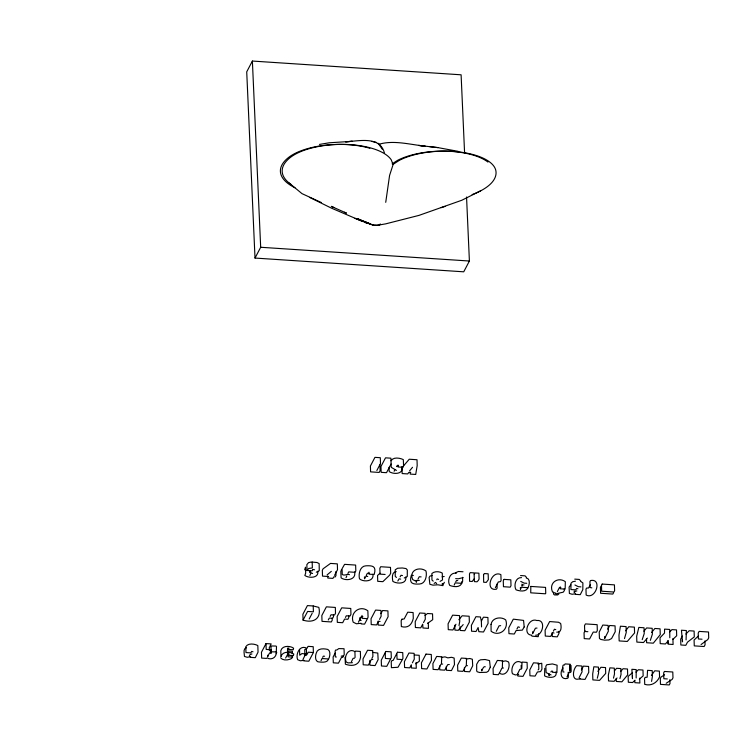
<?xml version="1.0" encoding="UTF-8"?>
<svg xmlns="http://www.w3.org/2000/svg" width="746" height="746" viewBox="0 0 746 746"><rect width="100%" height="100%" fill="white"/><g stroke="black" fill="none" stroke-linecap="round" stroke-linejoin="round"><path stroke-width="1.12" d="M249.36 655.948L250.152 654.503L251.915 653.962M558.838 593.975L557.672 594.935L554.52 594.935L553.551 594.096L553.485 592.147M436.755 579.782L437.184 578.933L438.592 579.418M358.425 622.22L361.157 616.755L362.845 616.597M309.879 575.492L310.83 573.357M351.422 661.721L353.1 658.336L354.574 658.177M517.705 673.638L519.85 669.321L521.268 669.199L521.146 665.301M669.796 637.746L669.749 629.456L664.574 629.12L664.509 633.074L660.023 637.783L660.21 643.63L665.423 643.975L668.155 640.889M550.884 671.969L551.425 671.139L552.739 671.232M499.764 672.444L501.881 668.192L503.419 667.996M535.647 635.219C542.874 635.732 546.361 619.199 536.803 620.513C528.289 617.175 522.172 634.762 531.637 635.163M385.729 202.334L389.58 175.431L393.086 164.605M636.17 677.983L636.179 669.591L631.881 669.302L632.477 678.692L632.394 675.764M651.566 681.396L652.405 676.491L652.228 670.645L647.547 670.337L647.164 677.228L645.141 677.387L644.544 678.515L644.721 684.362C651.146 686.264 656.797 683.019 659.567 676.967L659.38 671.12L654.718 670.813L651.389 675.55M496.286 631.312L499.083 625.801L500.687 625.661M459.014 625.596L459.741 621.455L459.564 615.609L452.626 615.152L448.076 623.815L448.262 629.661L452.943 629.978L455.946 624.253M495.391 587.662L498.3 581.964L500.482 581.619L501.07 580.491L500.892 574.644C491.166 569.664 484.518 591.662 496.519 589.154L497.116 588.025L496.995 584.127M345.053 657.235L345.379 664.201C351.981 666.57 359.218 665.796 360.542 657.263L360.355 651.417L355.562 651.099L354.91 651.612L355.087 657.459M434.144 583.419L435.589 582.421L436.643 583.698M579.12 677.676L582.057 671.857L581.871 666.01L576.723 665.674C572.378 669.535 571.333 682.59 580.202 678.468M613.482 678.133L614.49 673.992L614.312 668.146L609.892 667.856L608.344 675.102L608.522 680.949L614.107 681.312L617.054 677.965M597.313 678.226L598.6 672.948L598.423 667.101L593.825 666.793L592.678 674.067L592.865 679.914L599.56 680.361L605.705 673.414L605.528 667.567L600.931 667.269L597.872 671.409M346.032 577.665L346.806 575.921M686.068 639.9L686.376 630.557L681.452 630.23L682.497 641.849L682.441 639.909M619.935 678.562L621.036 674.421L620.858 668.575L616.588 668.295L614.629 670.663M417.909 579.25L419.252 576.714L421.126 576.9M396.471 466.576L397.105 465.709L398.532 465.97M642.213 639.63L644.218 633.615L644.04 627.768L638.837 627.423L636.683 636.245L636.86 642.092L643.509 642.53L647.397 638.082M624.486 638.576L626.258 632.431L626.081 626.584L620.42 626.211L618.975 635.079L619.161 640.926L627.293 641.457L634.566 632.972L634.389 627.134L628.729 626.761L625.652 630.846M650.335 640.385L652.377 634.147L652.19 628.3L646.633 627.936L643.929 631.2M285.615 658.056L287.956 653.794L289.14 653.888L288.571 655.296L293.42 655.613L293.765 654.037C290.203 651.389 282.342 651.165 280.981 656.611L280.804 650.764C282.165 645.318 290.026 645.542 293.579 648.19L293.243 649.766L288.394 649.449L288.963 648.041L287.546 648.153L287.49 654.382M557.355 591.55L559.463 587.494L560.889 587.606M400.108 576.817L401.05 575.269L402.467 575.576M397.814 581.013L399.157 578.775L400.695 579.129M394.121 471.258L394.83 469.812M391.063 460.748C393.347 456.766 399.884 457.904 403.316 459.62L403.577 465.84L403.026 467.304L398.047 466.977L397.991 465.028M276.216 653.692L276.673 652.666A2.881 1.194 -1.8 0 0 276.067 651.883L270.266 651.827L271.348 649.766L266.191 649.43L266.014 643.584L271.162 643.919L270.089 645.98L275.88 646.036A2.881 1.194 -1.8 0 1 276.496 646.819L276.216 653.692C275.684 658.186 270.639 660.182 267.087 657.897L266.471 658.41L261.641 658.093L261.464 652.246L266.014 643.584M416.632 581.507L416.277 582.281L416.212 580.332M412.379 662.821L414.282 659.184L414.095 653.337L408.948 653.002L404.397 661.665L404.584 667.511L409.731 667.847L411.363 664.761M464.581 152.781L461.103 74.805L252.381 61.051L246.721 71.84L255.011 258.06L463.732 271.814L469.402 261.025L466.548 197.009M255.011 258.06L260.68 247.271L252.381 61.051M307.026 570.476L308.695 568.489L312.36 567.93L312.173 562.083L310.672 562.139L308.518 562.643L306.848 564.638L307.026 570.476L312.164 570.821L312.807 569.702M310.588 571.38L309.926 572.648L309.87 570.699M376.851 470.493L380.497 463.555L380.311 457.708L374.949 457.354L370.408 466.017L370.585 471.864L379.201 472.432L380.115 470.707L379.928 464.861M303.062 620.103L307.613 611.431L313.404 611.823L313.217 605.976L307.427 605.584L302.885 614.256L303.062 620.103C313.124 623.46 321.591 618.816 318.831 607.375L313.217 605.976M309.198 618.966L312.192 613.277M391.063 464.031L386.512 472.694L381.159 472.339L380.973 466.492L385.523 457.83L390.885 458.184L391.249 467.322L396.452 470.418M334.534 575.38L337.509 569.711L337.332 563.873L330.515 563.417L323.102 568.788L322.328 570.27L322.505 576.117L328.613 576.518M303.678 660.863L308.825 661.208L313.376 652.536L313.199 646.689L308.042 646.353L306.988 648.367C299.995 644.236 295.397 653.934 297.617 659.688L300.358 660.779L303.948 660.35M341.472 569.739L340.81 571.557L341.108 577.889C345.864 581.283 356.56 579.95 354.592 571.902M304.918 655.454L304.732 649.607L305.851 649.001L306.401 649.169L306.597 655.221L305.133 655.109L302.941 659.501M347.925 573.366L348.699 571.884L355.087 572.313L355.814 570.923L355.637 565.076L344.587 564.349L342.078 568.704L342.255 574.551C344.736 576.136 347.617 573.497 349.492 574.672M328.287 619.973L329.284 618.061L332.641 618.285L333.509 616.634L333.443 614.685M330.152 616.41L331.019 614.769L334.6 615.002L335.514 613.277L335.327 607.43L326.384 606.834L321.834 615.506L322.02 621.353L331.317 621.959L332.222 620.224L332.166 618.285M322.617 657.375L323.4 656.126L324.594 656.238M366.286 575.287L367.396 573.264L369.382 573.404M345.454 617.418L346.321 615.776L350.033 616.019L350.946 614.294L350.76 608.447L341.687 607.841L337.136 616.513L337.323 622.36L342.675 622.714L344.587 619.068L347.897 619.292L348.764 617.641L348.708 615.692M328.408 659.427C327.074 662.625 322.859 662.262 320.006 662.047C315.008 662.541 314.961 656.676 316.229 653.188C317.19 648.796 322.095 648.461 325.694 649.039C330.926 648.787 330.441 655.669 328.65 658.97L322.011 658.532L321.041 660.695M335.159 653.095L333.126 656.974L333.303 662.812L338.46 663.157L341.509 657.347L342.722 657.422L343.309 656.303M341.164 656.163L343.645 655.669L344.223 654.568L344.037 648.722L338.787 648.6L336.763 650.036L335.709 649.971L335.122 651.09L335.299 656.937L336.362 657.002M367.023 619.497L364.58 624.15L361.213 623.926L361.045 623.274L356.401 623.768L353.166 622.164C349.771 612.559 359.852 604.754 367.853 610.806L368.076 617.091L367.461 618.676L362.099 618.322L362.006 615.403M380.936 613.632L382.558 610.536L387.92 610.89L388.097 616.737L383.547 625.4L378.194 625.045L378.073 621.148M379.509 619.376L381.131 616.28L380.954 610.433L375.592 610.079L371.042 618.742L371.228 624.588L376.59 624.943L378.492 621.306L380.106 621.409M371.872 658.41L372.897 656.461L372.711 650.615L367.564 650.27L363.013 658.942L363.199 664.789L368.347 665.124L371.284 659.613L372.841 659.427M385.001 653.039L381.271 660.145L381.448 665.992L386.745 666.337L390.475 659.231M396.639 653.804L393.161 660.369L391.827 660.695L391.23 661.833L391.417 667.679L397.991 667.269L402.113 660.005M444.374 582.309L443.6 583.773L441.958 584.071M423.532 622.556L425.304 619.189L425.127 613.343L419.765 612.988L415.214 621.651L415.391 627.498L420.753 627.852L422.702 624.141L422.926 627.992L428.456 628.365L428.279 622.518M455.769 581.731L456.552 580.491L457.755 580.593M474.307 574.271L475.006 572.937L478.904 573.198L479.081 579.045L478.391 580.369L477.02 581.796L474.4 581.619L474.083 572.881L470.176 572.62L469.486 573.954L469.57 581.302L472.209 581.479L474.26 578.728M481.366 621.082L483.417 617.184L487.903 617.483L488.08 623.32L483.529 631.993L478.839 631.685L478.111 627.554L476.041 631.498L471.556 631.2L471.379 625.353L475.929 616.69L480.415 616.989L481.366 621.082L481.543 626.929M527.814 588.146C525.641 592.165 519.57 591.177 516.018 589.806C513.612 585.685 515.449 577.143 521.519 577.618M516.922 629.037L518.078 626.836L519.514 627.293M557.374 593.452L563.155 592.212L564.377 590.608L564.321 588.659M553.411 631.153L554.418 629.232L555.789 629.661M544.757 668.323L544.589 675.876C548.142 678.039 557.849 678.655 555.947 671.904M590.459 584.566L588.557 587.969L586.561 588.09L585.974 589.219L586.151 595.066C595.877 600.045 602.526 578.047 590.524 580.547L589.927 581.675L590.114 587.522L591.83 587.857M549.494 674.477L549.037 675.68L548.981 673.731M601.099 586.114L600.418 587.419L600.595 593.266L612.858 594.068L613.538 592.762M562.922 667.968C559.584 672.323 560.61 680.52 567.762 678.263L568.359 677.116L568.21 672.249M585.097 630.799L584.053 632.776L584.23 638.623L589.592 638.977L593.238 632.048L596.418 632.254L597.322 630.519L597.145 624.672L585.433 623.908L584.528 625.633L584.705 631.48L587.876 631.694M581.432 669.936L583.437 666.113L588.585 666.448L588.771 672.295L585.041 679.401L579.801 679.056M607.785 629.148L609.696 625.502L615.058 625.857L615.236 631.703L611.58 638.539L608.923 639.937L604.661 640.161L600.763 639.443L599.43 638.417L599.215 632.104L602.787 625.045L608.149 625.4L608.326 631.247L604.689 638.473L604.624 636.524M682.32 636.012L680.678 639.145L680.856 644.992L685.826 645.318L687.467 642.185L694.284 636.907L694.106 631.06L689.173 630.743L685.891 634.053M380.246 223.921L379.649 225.04L373.578 225.32L357.698 218.792L368.72 223.399M441.464 663.297L441.735 656.778L436.643 656.443L432.913 663.548L433.1 669.395L438.089 669.721L441.054 664.127L442.667 664.061M466.325 664.91L466.576 658.41L461.336 658.065L457.606 665.171L457.792 671.018L462.94 671.353L465.83 665.917L467.453 665.646M502.338 667.26L502.571 660.788L497.33 660.443L493.069 668.556L493.255 674.403L498.403 674.738L499.26 673.106C506.021 677.582 510.814 667.558 508.558 661.972L505.872 660.872L502.151 661.413M521.799 668.519L522.032 662.066L527.086 662.401L527.273 668.248L523.011 676.361L517.855 676.025L517.799 674.076M538.136 669.927L538.817 669.003L538.64 663.157L533.502 662.821L529.772 669.927L529.949 675.773L535.106 676.109L537.418 671.997L540.626 671.577L541.941 669.078L541.755 663.241L537.95 664.08M409.591 470.847L412.529 467.276M651.612 632.477L654.867 628.477L660.07 628.822L660.247 634.669L653.31 643.173L646.623 642.735L646.502 638.837M620.858 671.232L623.069 668.724L627.498 669.013L627.675 674.86L621.894 681.825L616.308 681.462L616.215 678.534M458.827 619.749L462.175 615.786L469.178 616.243L469.355 622.089L464.805 630.752L460.123 630.445L460.002 626.547M463.191 624.598L458.249 630.323L454.911 630.1L454.762 625.232M635.984 672.137L638.399 669.731L642.977 670.039L643.155 675.885L639.331 679.14M635.005 680.193L632.627 682.534L628.328 682.254L628.151 676.408L632.3 672.845M669.619 631.899L672.006 629.605L676.51 629.904L676.687 635.751L672.789 639.462M380.012 573.198L377.551 575.483L377.728 581.33L382.857 581.666L389.682 575.11L390.68 573.217L390.494 567.37L380.674 566.727L379.854 568.284L380.04 574.131L385.123 574.467M327.112 574.886L331.327 571.352M291.817 658.373C288.833 660.247 282.743 660.928 280.608 657.795M425.015 615.422L427.514 613.501L432.54 613.827L432.717 619.674L427.589 623.386M698.303 636.068L694.088 640.031L694.265 645.877L704.149 646.521L705.063 644.796L704.942 640.898M415.82 663.828L419.392 661.143L419.215 655.296L414.888 655.007M701.072 644.535L707.786 639.592L708.7 637.858L708.523 632.011L699.114 631.396L698.209 633.13L698.387 638.977L702.033 639.21M664.546 674.785L661.087 677.032L660.303 678.524L660.48 684.371L669.246 684.949L669.992 683.523L669.871 679.625M666.206 683.271L672.146 679.419L672.976 677.844L672.789 671.997L664.425 671.447L663.67 672.873L663.856 678.72L667.325 678.944M392.144 163.831L397.646 160.306A54.784 22.697 -1.8 0 1 487.949 162.069M480.638 190.808L461.839 200.245L418.972 215.389L385.673 223.865L376.488 225.441L373.709 225.292M570.765 584.845L569.086 587.121L569.394 593.452L572.182 594.273L575.567 593.704M455.48 572.779L458.482 571.473L463.014 571.772M419.355 580.388L415.056 580.789L412.65 579.539C408.696 569.869 419.839 566.298 425.975 570.988C427.178 575.66 425.556 583.745 419.56 584.025C413.125 584.323 408.733 583.932 411.307 575.325L413.368 575.464M250.619 656.713L247.224 657.273L244.446 656.452C244.455 653.888 242.655 648.461 246.516 647.687M466.147 659.063L469.793 658.494L472.358 659.24L472.703 665.814L469.672 671.801L464.516 671.465L464.394 667.567M441.287 657.45L445.017 656.862L447.842 657.879L451.544 657.291L454.127 658.047L454.482 664.602L451.451 670.598L446.453 670.272L446.332 666.374M440.084 581.386L442.509 579.94L442.266 573.068C439.347 571.277 434.508 571.072 431.887 573.497L431.953 580.006L433.24 581.143M518.694 674.431L515.383 674.943L512.465 673.759C510.18 668.174 514.861 658.224 521.622 662.672M441.072 207.686L445.241 206.353M576.863 590.953C574.7 590.328 573.814 595.047 574.252 590.991M463.191 577.618L458.24 578.793L455.666 578.626M352.429 662.709L348 662.886L346.172 661.944C343.645 656.349 348.522 647.5 354.91 651.612M432.083 575.427L430.013 576.08L429.109 577.441L429.864 584.304L432.988 585.153L437.865 584.799L443.003 585.629L442.938 583.68M396.257 571.632C391.482 571.902 392.237 578.206 392.844 581.348C396.769 584.015 407.008 584.249 405.777 577.134M316.285 572.201L319.269 570.699L319.148 563.594L316.994 562.512L312.173 562.083M404.239 577.991L407.279 576.509L407.307 569.972L406.038 568.573L402.299 567.976L397.59 568.247L395.231 569.823L395.221 576.276L396.434 577.479M442.052 576.854L444.187 576.462M319.484 144.416L329.294 142.784L352.345 141.311L345.51 141.796C358.313 141.199 379.705 135.651 384.358 152.706M372.496 652.386L377.793 653.058L378.138 659.613L375.098 665.572L369.951 665.227L369.802 660.359M313.078 569.468L314.57 569.795M575.436 581.199L572.667 581.731L570.988 583.232L570.923 589.554L575.744 589.872L576.649 588.408L577.954 588.79M456.365 573.226C449.801 571.995 446.957 580.77 449.763 585.442C453.316 586.813 459.387 587.801 461.56 583.782L461.504 581.833M556.684 632.132C561.719 633.14 561.458 626.621 560.647 623.47L558.53 622.257L549.653 621.549L545.112 630.211L545.289 636.058L550.651 636.413L552.702 632.505L554.017 633.074M376.357 225.441L373.494 225.292M260.68 247.271L469.402 261.025M410.757 472.516L408.836 472.386L407.717 473.924L402.159 473.561L401.982 467.714L409.256 459.228L417.014 459.741L417.191 465.588L415.709 474.456L410.225 474.092L410.169 472.143M520.568 575.558L525.091 575.856L526.573 577.46M574.737 579.129L579.26 579.428L580.742 581.031M526.751 583.307L524.168 583.139L520.745 581.404M580.929 586.878L578.346 586.701L574.924 584.976M575.241 594.338L580.248 594.674L582.812 589.638L582.887 582.915L580.882 581.582M555.677 593.769L556.87 594.208M361.148 620.476L360.048 620.402L359.964 617.474M313.376 652.536L308.229 652.2L307.165 654.214L302.018 653.543L299.705 655.212L299.528 649.365M564.051 672.006L562.95 671.932L562.764 666.085L563.351 664.966L564.461 665.04L565.048 663.921L570.214 664.257L570.392 670.104L569.813 671.223L569.627 665.376L570.998 665.469L571.175 671.316L570.587 672.435L569.217 672.351L566.979 676.939M552.348 672.249L556.908 672.556L557.103 665.218L552.422 663.94L546.725 664.761L545.83 666.253L546.137 672.594L551.08 674.943M250.283 657.347L255.291 657.674L258.051 652.135L257.827 645.551C254.498 643.789 248.054 642.819 245.788 646.717L245.975 652.563L250.796 652.881L251.7 651.407L252.997 651.799M458.165 151.345L437.837 147.596L418.692 145.423L425.173 146.16C410.207 144.649 393.562 139.828 378.847 144.304L382.297 149.209M429.64 146.654L437.837 147.596M311.175 572.751L312.593 573.525M555.984 593.182L553.327 592.566L552.376 591.643C548.636 582.458 558.409 576.537 565.328 581.684L565.16 589.107L560.311 588.79L560.255 586.841M376.366 142.411L371.741 141.386M370.492 224.005L364.663 222.187M359.824 220.284L370.538 224.005M364.85 222.224L373.615 225.301M526.228 577.954C530.546 578.551 529.529 584.771 528.056 587.689L521.417 587.251L520.447 589.415L520.391 587.466M485.273 666.803L484.76 666.616C482.448 666.514 481.496 674.263 481.646 669.311M537.027 628.057L535.423 628.197L532.625 633.718L532.569 631.769M370.613 224.033L364.039 221.441M309.627 197.392L331.494 208.162L359.283 220.061M354.947 218.326L363.377 221.702M364.738 222.187L367.508 223.296M364.925 222.205L367.657 223.315M524 584.957L522.806 584.855L522.023 586.095L521.958 584.146M306.074 570.597L304.685 569.627L305.515 567.174L305.692 573.021L304.862 575.474C308.667 578.327 319.027 578.346 317.815 571.296M333.975 207.556L331.271 206.362L346.47 213.123L344.465 212.246M321.218 202.474L301.99 193.634L289.187 183.04M380.152 145.293L378.129 143.232M449.325 664.509L447.731 664.63L444.756 670.16L439.758 669.833L439.646 665.936M367.731 576.481L366.118 576.108L364.514 578.784L364.458 576.835M667.959 640.516L668.127 644.152L673.097 644.479L672.911 638.632M531.469 635.573L532.15 636.179L538.23 636.674L538.724 633.68M639.704 678.142L639.863 683.01L634.855 682.683L634.79 680.734M558.94 631.321L558.94 633.522L557.262 636.851L552.282 636.515L552.161 632.617M462.539 577.301L462.66 581.199L461.802 583.325L455.163 582.887L454.193 585.05M416.1 662.439L416.277 668.285L411.344 667.959L411.279 666.01M401.684 466.828C404.108 474.475 393.17 474.531 389.235 471.584L389.067 467.266M372.944 574.196C374.389 581.582 363.479 582.393 359.497 578.849C358.35 574.243 359.88 566.055 365.913 565.813C372.338 565.515 376.749 565.897 374.166 574.504L369.009 574.168L368.953 572.219M335.877 571.576L335.998 575.474L335.224 576.956L333.76 576.854L332.958 578.383L327.811 578.038L327.746 576.089M292.218 653.729L292.46 651.258L287.881 650.96L288.059 656.806L292.637 657.105L292.339 657.627L292.283 655.678M269.371 650.428L269.287 647.509L269.81 646.773L271.05 646.875L271.012 653.459L270.677 652.517C268.383 652.424 267.432 660.107 267.572 655.202M668.034 642.66L668.052 643.444M294.959 187.74A66.357 27.49 -1.8 0 1 288.133 157.816A54.784 22.697 -1.8 0 1 369.829 148.24M472.134 194.585A66.357 27.49 -1.8 0 0 495.959 171.347A54.784 22.697 -1.8 0 0 458.799 151.914A54.784 22.697 -1.8 0 0 399.427 160.297L393.011 164.409L391.221 159.793A54.784 22.697 -1.8 0 0 344.326 144.407A54.784 22.697 -1.8 0 0 289.924 157.807A66.357 27.49 -1.8 0 0 290.837 184.281M490.271 667.232L488.36 671.148L486.634 672.267L479.603 672.51L477.207 671.773L476.685 670.943L476.675 664.276L478.708 660.788L480.583 659.809L485.068 659.501L489.544 660.602L490.271 667.232M483.567 574.877L483.66 582.234L486.289 582.402L488.341 579.651L488.164 573.805L484.266 573.553L483.567 574.877M524.196 626.966L522.34 630.128L516.139 630.529L514.302 634.016L508.949 633.662L508.763 627.815L513.313 619.152L523.561 620.411L524.196 626.966M491.036 624.411L491.11 631.247C498.841 637.196 509.266 629.484 505.695 619.898C501.06 616.271 492.099 617.585 491.036 624.411M401.954 619.217L401.161 620.728L401.348 626.575C407.875 628.393 411.745 625.008 413.284 618.397L413.107 612.55L407.745 612.196L404.145 618.956L401.954 619.217M385.822 651.472L385.225 652.61L385.412 658.457L390.708 658.802L391.296 657.674L391.118 651.827L385.822 651.472M397.45 652.246L396.863 653.375L397.04 659.222L402.336 659.567L402.933 658.438L402.747 652.591L397.45 652.246M425.994 654.121L421.443 662.784L421.621 668.63L426.917 668.985L431.468 660.322L431.281 654.475L425.994 654.121M504.054 579.372L503.27 580.864L503.457 586.71L510.217 587.158L511.001 585.666L510.823 579.819L504.054 579.372M530.835 586.431L530.732 592.828L545.457 593.797L545.746 593.247L545.559 587.4L530.835 586.431M602.171 584.071L601.49 585.377L601.668 591.214L613.93 592.026L614.611 590.72L614.434 584.873L602.171 584.071"/></g></svg>
